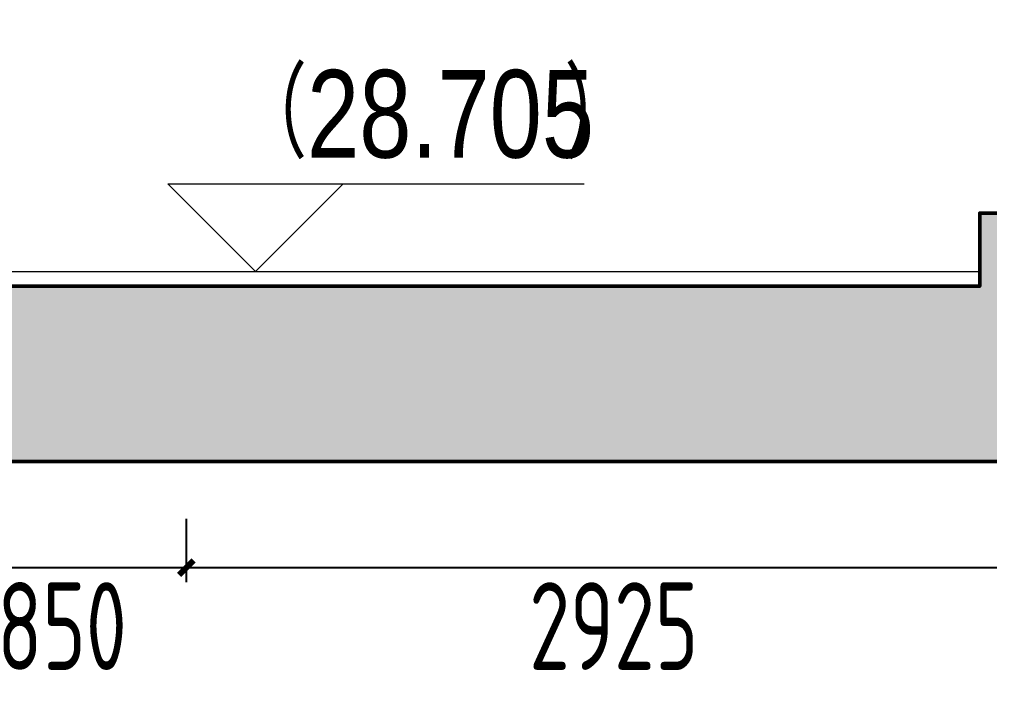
# Model space of a CAD drawing. Extents: x 4 to 13611208, y -605838 to 574722.
# Drawn here: x 13131604 to 13134923, y 410199 to 412472 of the extents above; entities that cross this region are included whole.
import ezdxf

# ---------------------------------------------------------------- set-up
doc = ezdxf.new("R2010")
doc.units = 0
doc.header["$LTSCALE"] = 1000
doc.header["$MEASUREMENT"] = 0
doc.linetypes.add('CONTINOUS', pattern=[0])
for name, color, linetype, lineweight in [('1-扶梯', 8, 'Continuous', 5), ('1-车站轮廓', 8, 'CONTINOUS', 5), ('DIM_ELEV', 3, 'Continuous', 5)]:
    doc.layers.add(name, color=color, linetype=linetype, lineweight=lineweight)
for name, color, linetype in [('DUCT-X-S标注', 7, 'Continuous'), ('PUB_TEXT', 8, 'Continuous'), ('填充', 8, 'Continuous')]:
    doc.layers.add(name, color=color, linetype=linetype)
doc.styles.add('C', font='HZTXT_E', dxfattribs={"width": 0.7, "bigfont": 'HZTXT'})
doc.styles.add('du', font='gbenor.shx', dxfattribs={"width": 0.8, "bigfont": 'hztxt.shx'})
doc.dimstyles.new('67', dxfattribs={"dimscale": 100, "dimtxt": 3, "dimasz": 0.5, "dimexe": 0.5, "dimexo": 2, "dimgap": 0.5, "dimtad": 2, "dimdec": 0, "dimrnd": 5, "dimzin": 0, "dimdsep": 46, "dimtxsty": 'du', "dimblk": 'ARCHTICK', "dimcen": 0, "dimdle": 0.5, "dimclrd": 256, "dimclre": 256, "dimclrt": 256, "dimazin": 0, "dimtfac": 1, "dimtdec": 0, "dimtix": 1, "dimtmove": 2, "dimatfit": 3, "dimfxl": 100, "dimtolj": 1, "dimtzin": 0, "dimlwd": -1, "dimlwe": -1, "dimarcsym": 0})

# ---------------------------------------------------------------- blocks, each defined once
blk = doc.blocks.new('_ArchTick')
at = {"color": 0, "linetype": 'ByBlock', "const_width": 0.4}
blk.add_lwpolyline([(-0.5, -0.5), (0.5, 0.5)], dxfattribs=at)
blk = doc.blocks.new('*D2340')
at = {"layer": 'DUCT-X-S标注', "transparency": 16777216}
for p, q in [((13131324.39025547, 410763.3484854992), (13131324.39025547, 410545.7224849954)), ((13132174.79025547, 410763.3484854992), (13132174.79025547, 410545.7224849954)), ((13131274.39025547, 410595.7224849954), (13132224.79025547, 410595.7224849954))]:
    blk.add_line(p, q, dxfattribs=at)
at = {"layer": 'DUCT-X-S标注', "transparency": 16777216, "xscale": 50, "yscale": 50, "zscale": 50, "rotation": 180}
blk.add_blockref('_ArchTick', (13131324.39025547, 410595.7224849954), dxfattribs=at)
at = {"layer": 'DUCT-X-S标注', "transparency": 16777216, "xscale": 50, "yscale": 50, "zscale": 50}
blk.add_blockref('_ArchTick', (13132174.79025547, 410595.7224849954), dxfattribs=at)
at = {"layer": 'DUCT-X-S标注', "transparency": 16777216, "insert": (13131749.59025547, 410395.7224849954), "char_height": 300, "attachment_point": 5, "style": 'du'}
blk.add_mtext('\\A1;850', dxfattribs=at)
blk = doc.blocks.new('*D2341')
at = {"layer": 'DUCT-X-S标注', "transparency": 16777216}
for p, q in [((13132174.79025547, 410763.3484854992), (13132174.79025547, 410545.7224849954)), ((13135099.14110016, 410763.3484854992), (13135099.14110016, 410545.7224849954)), ((13132124.79025547, 410595.7224849954), (13135149.14110016, 410595.7224849954))]:
    blk.add_line(p, q, dxfattribs=at)
at = {"layer": 'DUCT-X-S标注', "transparency": 16777216, "xscale": 50, "yscale": 50, "zscale": 50, "rotation": 180}
blk.add_blockref('_ArchTick', (13132174.79025547, 410595.7224849954), dxfattribs=at)
at = {"layer": 'DUCT-X-S标注', "transparency": 16777216, "xscale": 50, "yscale": 50, "zscale": 50}
blk.add_blockref('_ArchTick', (13135099.14110016, 410595.7224849954), dxfattribs=at)
at = {"layer": 'DUCT-X-S标注', "transparency": 16777216, "insert": (13133636.96567781, 410395.7224849954), "char_height": 300, "attachment_point": 5, "style": 'du'}
blk.add_mtext('\\A1;2925', dxfattribs=at)

msp = doc.modelspace()

# ---------------------------------------------------------------- hatches: boundary and pattern name
at = {"layer": '填充'}
h = msp.add_hatch(dxfattribs=at)
h.set_pattern_fill('钢筋混凝土', color=8, scale=50, angle=359.9999999999933, style=0)
h.set_pattern_definition([(44.99999999999328, (12621580.34526829, -396485.7291703445), (-88.38834764830804, 88.38834764832883), []), (49.99999999999328, (12621580.34526829, -396485.7291703445), (358.630091300373, -31.37606749133969), [37.5, -412.5]), (354.9999999999932, (12621580.34526829, -396485.7291703445), (-69.37566680645583, 376.096066850014), [30, -330]), (100.4513999999933, (12621610.23110829, -396488.3438403446), (289.2546908570513, 344.7197710304428), [31.87009499999994, -350.571055999999]), (46.1841999999933, (12621580.34526829, -396385.7291703445), (533.6205243128124, -82.75950716457174), [56.25, -618.75]), (96.63559999999316, (12621624.81364079, -396392.6258238446), (467.3313527744089, 487.058935450166), [47.80514399999998, -525.8564999999998]), (351.1841999999933, (12621580.34526829, -396385.7291703445), (467.3309725668709, 487.0593004626074), [45, -495]), (20.99999999999329, (12621630.34526829, -396410.7291703445), (298.4535260592072, -201.3094453327045), [37.5, -412.5]), (325.9999999999933, (12621630.34526829, -396410.7291703445), (121.6576659608335, 362.5750225234123), [30, -330]), (71.45139999999327, (12621655.21638479, -396427.5049733445), (420.1113142907639, 161.2652483549268), [31.870095, -350.571056]), (37.49999999999331, (12621580.34526829, -396485.7291703445), (6.079927658664889, 166.446926915655), [0, -326, 0, -335, 0, -331.25]), (7.499999999993239, (12621580.34526829, -396485.7291703445), (131.5347687210975, 197.2058559411647), [0, -191, 0, -318.5, 0, -126.25]), (327.4999999999932, (12621468.84526829, -396485.7291703445), (266.9112180862032, -11.27743586722124), [0, -125, 0, -390, 0, -517.5]), (317.4999999999933, (12621418.84526829, -396485.7291703445), (291.593084671199, 50.05249116612461), [0, -162.4999999999994, 0, -258.9999999999989, 0, -367.4999999999989])])
h.paths.add_polyline_path([(13129399.14108447, 413209.2224849954), (13129399.1410843, 412809.2224849954), (13128399.14110185, 412809.2224848956), (13128399.14110181, 413209.2224848956), (13128599.14109296, 413209.2224849155), (13128599.14109283, 412909.2224849954), (13129199.14109335, 412909.2224849954), (13129199.14109332, 413209.2224849755)], flags=0)
h.paths.add_polyline_path([(13126899.14109167, 411559.2224849954), (13134889.14109164, 411559.2224849954), (13134889.14109164, 411809.2224849954), (13134989.14109164, 411809.2224849954), (13134989.14109164, 411559.2224849954), (13135699.14109167, 411559.2224849954), (13135699.14109166, 414509.2224849954), (13126899.14109167, 414509.2224849954)], flags=16)
edge = h.paths.add_edge_path()
edge.add_line((13136199.14109167, 410959.2224849954), (13126399.14109167, 410959.2224849954))
edge.add_line((13126399.14109167, 410959.2224849954), (13126399.14109167, 415009.2224849954))
edge.add_line((13126399.14109167, 415009.2224849954), (13136199.14109167, 415009.2224849954))
edge.add_line((13136199.14109167, 415009.2224849954), (13136199.14109167, 410959.2224849954))
edge.add_line((13136199.14109167, 410959.2224849954), (13135599.14109166, 410959.2224849954))

# ---------------------------------------------------------------- linework, layer by layer
at = {"layer": '1-扶梯', "color": 8}
msp.add_line((13129399.14108496, 411609.2224849954), (13134889.14109164, 411609.2224849954), dxfattribs=at)
at = {"layer": '1-车站轮廓', "color": 8, "lineweight": 50}
for points in [[(13136199.14109167, 410959.2224849954), (13126399.14109167, 410959.2224849954), (13126399.14109167, 415009.2224849954), (13136199.14109167, 415009.2224849954), (13136199.14109167, 410959.2224849954), (13135599.14109166, 410959.2224849954)], [(13126899.14109167, 411559.2224849954), (13134889.14109164, 411559.2224849954), (13134889.14109164, 411809.2224849954), (13134989.14109164, 411809.2224849954), (13134989.14109164, 411559.2224849954), (13135699.14109167, 411559.2224849954), (13135699.14109166, 414509.2224849954), (13126899.14109167, 414509.2224849954), (13126899.14109167, 411559.2224849954)]]:
    msp.add_lwpolyline(points, dxfattribs=at)
at = {"layer": 'DIM_ELEV', "color": 8}
for p, q in [((13132411.44921186, 411609.2224849954), (13132111.44921186, 411909.2224849954)), ((13132111.44921186, 411909.2224849954), (13133535.65948228, 411909.2224849954)), ((13132411.44921186, 411609.2224849954), (13132711.44921186, 411909.2224849954))]:
    msp.add_line(p, q, dxfattribs=at)

# ---------------------------------------------------------------- texts
at = {"layer": 'PUB_TEXT', "color": 8, "style": 'C', "width": 0.8}
for s, p in [('（', (13132347.86420669, 411999.2224849954)), ('）', (13133467.86420669, 411999.2224849954)), ('28.705', (13132587.86420669, 411999.2224849954))]:
    msp.add_text(s, height=300, dxfattribs=at).set_placement(p)

# ---------------------------------------------------------------- dimensions: what is measured, and where the dimension line sits
at = {"layer": 'DUCT-X-S标注'}
for base, p1, p2, picture, middle in [((13132174.79025547, 410595.7224849954), (13131324.39025547, 410963.3484854992, 3450), (13132174.79025547, 410963.3484854992, 2050), '*D2340', (13131749.59025547, 410395.7224849954)), ((13135099.14110016, 410595.7224849954), (13132174.79025547, 410963.3484854992, 2050), (13135099.14110016, 410963.3484854992, 3450), '*D2341', (13133636.96567781, 410395.7224849954))]:
    dim = msp.add_linear_dim(base=base, p1=p1, p2=p2, dimstyle='67', dxfattribs=at)
    dim.commit()
    dim.dimension.update_dxf_attribs({"geometry": picture, "text_midpoint": middle})

doc.saveas('drawing.dxf')
